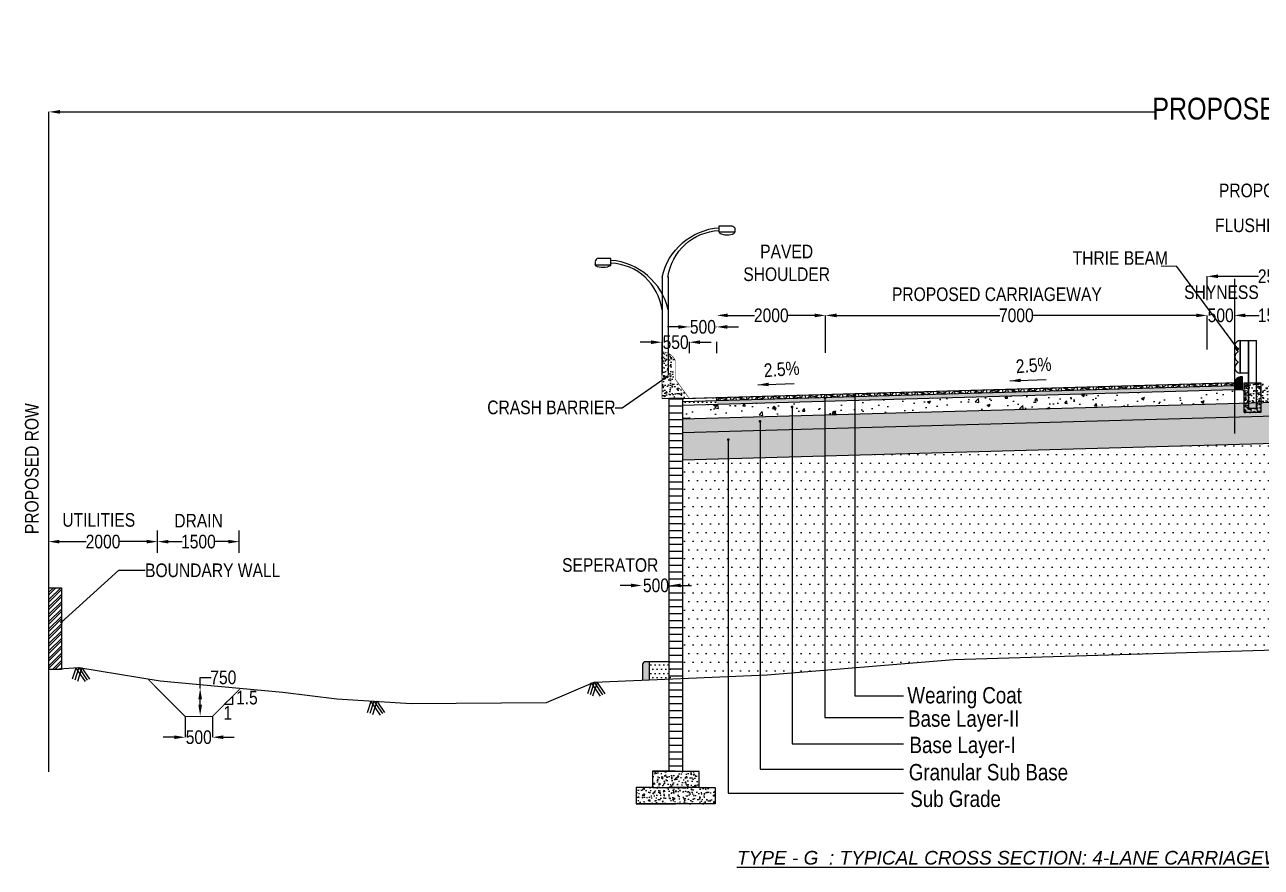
# Model space of a CAD drawing. Header units: millimetres. Extents: x 207528 to 778454, y -364692 to 101323.
# Drawn here: x 501755 to 524444, y -27543 to -12088 of the extents above; entities that cross this region are included whole.
import ezdxf

# ---------------------------------------------------------------- set-up
doc = ezdxf.new("R2010")
doc.units = ezdxf.units.MM
doc.linetypes.add('DASHED2', pattern=[0.375, 0.25, -0.125])
for name, color, linetype in [('Dim', 253, 'Continuous'), ('Dimension', 253, 'Continuous'), ('hatch', 253, 'Continuous'), ('NGL', 7, 'DASHED2'), ('Proposed ROW', 241, 'MNEW')]:
    doc.layers.add(name, color=color, linetype=linetype)
doc.styles.add('DIM', font='ARIALN.TTF', dxfattribs={"height": 250})
doc.styles.get("Standard").update_dxf_attribs({"font": 'arial.ttf'})
doc.styles.add('STRIP PLAN STYLE', font='ARIALN.TTF')
doc.linetypes.add('MNEW', pattern='A,26.152623,-1.048632,["PROW",Standard,S=1.75,R=0,X=0,Y=-0.975095],-7.693777,26.152623', length=61.047655)
doc.dimstyles.new('DIM', dxfattribs={"dimtxt": 250, "dimasz": 200, "dimexe": 0.18, "dimexo": 0.0625, "dimgap": 0.09, "dimtad": 0, "dimtih": 1, "dimtoh": 1, "dimdec": 0, "dimzin": 0, "dimdsep": 46, "dimtxsty": 'DIM', "dimcen": 0.09, "dimclrd": 256, "dimclrt": 7, "dimadec": 0, "dimazin": 0, "dimtfac": 1, "dimtdec": 0, "dimtofl": 0, "dimtmove": 0, "dimatfit": 3, "dimfxl": 1, "dimtolj": 1, "dimtzin": 0, "dimarcsym": 0})
doc.dimstyles.new('new', dxfattribs={"dimtxt": 150, "dimasz": 150, "dimexe": 100, "dimexo": 0.1, "dimgap": 0.09, "dimtad": 0, "dimtih": 1, "dimtoh": 1, "dimdec": 0, "dimzin": 0, "dimdsep": 46, "dimtxsty": 'DIM', "dimcen": 0.09, "dimclrd": 256, "dimclrt": 252, "dimadec": 0, "dimazin": 0, "dimtfac": 1, "dimtdec": 0, "dimtofl": 0, "dimtmove": 0, "dimatfit": 3, "dimfxl": 1, "dimtolj": 1, "dimtzin": 0, "dimlwd": -1, "dimarcsym": 0})

# ---------------------------------------------------------------- blocks, each defined once
blk = doc.blocks.new('*D450')
at = {"layer": 'Defpoints', "color": 0, "transparency": 16777216}
for p in [(516450, -17420), (516450, -18106), (523450, -18046)]:
    blk.add_point(p, dxfattribs=at)
at = {"layer": 'Dim', "color": 0, "lineweight": -2, "transparency": 16777216}
for p, q in [((516450, -18106), (516450, -17420)), ((523450, -18045), (523450, -17420))]:
    blk.add_line(p, q, dxfattribs=at)
at = {"layer": 'Dim', "lineweight": -2, "transparency": 16777216}
for p, q in [((516650, -17420), (519645, -17420)), ((523250, -17420), (520255, -17420))]:
    blk.add_line(p, q, dxfattribs=at)
at = {"layer": 'Dim', "transparency": 16777216}
for points in [[(516650, -17387), (516650, -17454), (516450, -17420)], [(523250, -17387), (523250, -17454), (523450, -17420)]]:
    blk.add_solid(points, dxfattribs=at)
at = {"layer": 'Dim', "color": 7, "transparency": 16777216, "insert": (519950, -17420), "char_height": 250, "attachment_point": 5, "style": 'DIM'}
blk.add_mtext('\\A1;7000', dxfattribs=at)
blk = doc.blocks.new('*D451')
at = {"layer": 'Defpoints', "color": 0, "transparency": 16777216}
for p in [(514455, -17419), (514455, -17419), (516450, -17420)]:
    blk.add_point(p, dxfattribs=at)
at = {"layer": 'Dim', "color": 0, "lineweight": -2, "transparency": 16777216}
for p, q in [((514455, -17419), (514455, -17420)), ((516450, -17420), (516450, -17421))]:
    blk.add_line(p, q, dxfattribs=at)
at = {"layer": 'Dim', "lineweight": -2, "transparency": 16777216}
for p, q in [((514655, -17419), (515145, -17420)), ((516250, -17420), (515760, -17420))]:
    blk.add_line(p, q, dxfattribs=at)
at = {"layer": 'Dim', "transparency": 16777216}
for points in [[(514655, -17386), (514655, -17453), (514455, -17419)], [(516250, -17387), (516250, -17454), (516450, -17420)]]:
    blk.add_solid(points, dxfattribs=at)
at = {"layer": 'Dim', "color": 7, "transparency": 16777216, "insert": (515453, -17420), "char_height": 250, "attachment_point": 5, "style": 'DIM'}
blk.add_mtext('\\A1;2000', dxfattribs=at)
blk = doc.blocks.new('*D452')
at = {"layer": 'Defpoints', "color": 0, "transparency": 16777216}
for p in [(513448, -17912), (513448, -18008), (513948, -18008)]:
    blk.add_point(p, dxfattribs=at)
at = {"layer": 'Dim', "lineweight": -2, "transparency": 16777216}
for p, q in [((513248, -17912), (513048, -17912)), ((514148, -17912), (514348, -17912))]:
    blk.add_line(p, q, dxfattribs=at)
at = {"layer": 'Dim', "color": 0, "lineweight": -2, "transparency": 16777216}
for p, q in [((513448, -17913), (513448, -17911)), ((513948, -17913), (513948, -17911))]:
    blk.add_line(p, q, dxfattribs=at)
at = {"layer": 'Dim', "transparency": 16777216}
for points in [[(513248, -17878), (513248, -17945), (513448, -17912)], [(514148, -17878), (514148, -17945), (513948, -17912)]]:
    blk.add_solid(points, dxfattribs=at)
at = {"layer": 'Dim', "color": 7, "transparency": 16777216, "insert": (513698, -17912), "char_height": 250, "attachment_point": 5, "style": 'DIM'}
blk.add_mtext('\\A1;550', dxfattribs=at)
blk = doc.blocks.new('*D493')
at = {"layer": 'Defpoints', "color": 0, "transparency": 16777216}
for p in [(513948, -17631), (513948, -17905), (514449, -17905)]:
    blk.add_point(p, dxfattribs=at)
at = {"layer": 'Dim', "lineweight": -2, "transparency": 16777216}
for p, q in [((513748, -17631), (513548, -17631)), ((514649, -17631), (514849, -17631))]:
    blk.add_line(p, q, dxfattribs=at)
at = {"layer": 'Dim', "color": 0, "lineweight": -2, "transparency": 16777216}
for p, q in [((513948, -17633), (513948, -17631)), ((514449, -17633), (514449, -17631))]:
    blk.add_line(p, q, dxfattribs=at)
at = {"layer": 'Dim', "transparency": 16777216}
for points in [[(513748, -17598), (513748, -17665), (513948, -17631)], [(514649, -17598), (514649, -17665), (514449, -17631)]]:
    blk.add_solid(points, dxfattribs=at)
at = {"layer": 'Dim', "color": 7, "transparency": 16777216, "insert": (514198, -17631), "char_height": 250, "attachment_point": 5, "style": 'DIM'}
blk.add_mtext('\\A1;500', dxfattribs=at)
blk = doc.blocks.new('*D453')
at = {"layer": 'Defpoints', "color": 0, "transparency": 16777216}
for p in [(525950, -16703), (523450, -17138), (525950, -17138)]:
    blk.add_point(p, dxfattribs=at)
at = {"layer": 'Dim', "color": 0, "lineweight": -2, "transparency": 16777216}
for p, q in [((523450, -17138), (523450, -16703)), ((525950, -17138), (525950, -16703))]:
    blk.add_line(p, q, dxfattribs=at)
at = {"layer": 'Dim', "lineweight": -2, "transparency": 16777216}
for p, q in [((523650, -16703), (524392, -16703)), ((525750, -16703), (525007, -16703))]:
    blk.add_line(p, q, dxfattribs=at)
at = {"layer": 'Dim', "transparency": 16777216}
for points in [[(523650, -16669), (523650, -16736), (523450, -16703)], [(525750, -16669), (525750, -16736), (525950, -16703)]]:
    blk.add_solid(points, dxfattribs=at)
at = {"layer": 'Dim', "color": 7, "transparency": 16777216, "insert": (524700, -16703), "char_height": 250, "attachment_point": 5, "style": 'DIM'}
blk.add_mtext('\\A1;2500', dxfattribs=at)
blk = doc.blocks.new('*D455')
at = {"layer": 'Defpoints', "color": 0, "transparency": 16777216}
for p in [(523450, -17420), (523450, -17607), (523950, -17607)]:
    blk.add_point(p, dxfattribs=at)
at = {"layer": 'Dim', "lineweight": -2, "transparency": 16777216}
for p, q in [((523250, -17420), (523050, -17420)), ((524150, -17420), (524350, -17420))]:
    blk.add_line(p, q, dxfattribs=at)
at = {"layer": 'Dim', "color": 0, "lineweight": -2, "transparency": 16777216}
for p, q in [((523450, -17421), (523450, -17420)), ((523950, -17421), (523950, -17420))]:
    blk.add_line(p, q, dxfattribs=at)
at = {"layer": 'Dim', "transparency": 16777216}
for points in [[(523250, -17387), (523250, -17453), (523450, -17420)], [(524150, -17387), (524150, -17453), (523950, -17420)]]:
    blk.add_solid(points, dxfattribs=at)
at = {"layer": 'Dim', "color": 7, "transparency": 16777216, "insert": (523700, -17420), "char_height": 250, "attachment_point": 5, "style": 'DIM'}
blk.add_mtext('\\A1;500', dxfattribs=at)
blk = doc.blocks.new('*D456')
at = {"layer": 'Defpoints', "color": 0, "transparency": 16777216}
for p in [(523950, -17419), (523950, -17606), (525450, -17607)]:
    blk.add_point(p, dxfattribs=at)
at = {"layer": 'Dim', "color": 0, "lineweight": -2, "transparency": 16777216}
for p, q in [((523950, -17420), (523950, -17419)), ((525450, -17421), (525450, -17420))]:
    blk.add_line(p, q, dxfattribs=at)
at = {"layer": 'Dim', "lineweight": -2, "transparency": 16777216}
for p, q in [((524150, -17419), (524404, -17419)), ((525250, -17420), (524996, -17420))]:
    blk.add_line(p, q, dxfattribs=at)
at = {"layer": 'Dim', "transparency": 16777216}
for points in [[(524150, -17386), (524150, -17453), (523950, -17419)], [(525250, -17386), (525250, -17453), (525450, -17420)]]:
    blk.add_solid(points, dxfattribs=at)
at = {"layer": 'Dim', "color": 7, "transparency": 16777216, "insert": (524700, -17419), "char_height": 250, "attachment_point": 5, "style": 'DIM'}
blk.add_mtext('\\A1;1500', dxfattribs=at)
blk = doc.blocks.new('*D460')
at = {"layer": 'Defpoints', "color": 0, "transparency": 16777216}
for p in [(513592, -22373), (513082, -22721), (513592, -22721)]:
    blk.add_point(p, dxfattribs=at)
at = {"layer": 'Dim', "lineweight": -2, "transparency": 16777216}
for p, q in [((512882, -22373), (512682, -22373)), ((513792, -22373), (513992, -22373))]:
    blk.add_line(p, q, dxfattribs=at)
at = {"layer": 'Dim', "color": 0, "lineweight": -2, "transparency": 16777216}
for p, q in [((513082, -22374), (513082, -22373)), ((513592, -22374), (513592, -22373))]:
    blk.add_line(p, q, dxfattribs=at)
at = {"layer": 'Dim', "transparency": 16777216}
for points in [[(512882, -22340), (512882, -22407), (513082, -22373)], [(513792, -22340), (513792, -22407), (513592, -22373)]]:
    blk.add_solid(points, dxfattribs=at)
at = {"layer": 'Dim', "color": 7, "transparency": 16777216, "insert": (513337, -22373), "char_height": 250, "attachment_point": 5, "style": 'DIM'}
blk.add_mtext('\\A1;500', dxfattribs=at)
blk = doc.blocks.new('*D462')
at = {"layer": 'Defpoints', "color": 0, "transparency": 16777216}
for p in [(547199, -13687), (502199, -13954), (547199, -13951)]:
    blk.add_point(p, dxfattribs=at)
at = {"layer": 'Dim', "color": 0, "lineweight": -2, "transparency": 16777216}
for p, q in [((502199, -13954), (502199, -13686)), ((547199, -13951), (547199, -13686))]:
    blk.add_line(p, q, dxfattribs=at)
at = {"layer": 'Dim', "lineweight": -2, "transparency": 16777216}
for p, q in [((502399, -13687), (522477, -13687)), ((546999, -13687), (529823, -13687))]:
    blk.add_line(p, q, dxfattribs=at)
at = {"layer": 'Dim', "transparency": 16777216}
for points in [[(502399, -13653), (502399, -13720), (502199, -13687)], [(546999, -13653), (546999, -13720), (547199, -13687)]]:
    blk.add_solid(points, dxfattribs=at)
at = {"layer": 'Dim', "color": 7, "transparency": 16777216, "insert": (526150, -13687), "char_height": 400, "attachment_point": 5, "style": 'STRIP PLAN STYLE'}
blk.add_mtext('\\A1;PROPOSED RIGHT OF WAY (45m)', dxfattribs=at)
blk = doc.blocks.new('*D495')
at = {"layer": 'Defpoints', "color": 0, "transparency": 16777216}
for p in [(504698, -24776), (505198, -24776), (505198, -25158)]:
    blk.add_point(p, dxfattribs=at)
at = {"layer": 'Dim', "color": 0, "lineweight": -2, "transparency": 16777216}
for p, q in [((504698, -24776), (504698, -25158)), ((505198, -24776), (505198, -25158))]:
    blk.add_line(p, q, dxfattribs=at)
at = {"layer": 'Dim', "lineweight": -2, "transparency": 16777216}
for p, q in [((504498, -25158), (504298, -25158)), ((505398, -25158), (505598, -25158))]:
    blk.add_line(p, q, dxfattribs=at)
at = {"layer": 'Dim', "transparency": 16777216}
for points in [[(504498, -25124), (504498, -25191), (504698, -25158)], [(505398, -25124), (505398, -25191), (505198, -25158)]]:
    blk.add_solid(points, dxfattribs=at)
at = {"layer": 'Dim', "color": 7, "transparency": 16777216, "insert": (504948, -25158), "char_height": 250, "attachment_point": 5, "style": 'DIM'}
blk.add_mtext('\\A1;500', dxfattribs=at)
blk = doc.blocks.new('*D463')
at = {"layer": 'Defpoints', "color": 0, "transparency": 16777216}
for p in [(502192, -21512), (504192, -21513), (502192, -21570)]:
    blk.add_point(p, dxfattribs=at)
at = {"layer": 'Dimension', "color": 0, "lineweight": -2, "transparency": 16777216}
for p, q in [((502192, -21568), (502192, -21570)), ((504192, -21568), (504192, -21570))]:
    blk.add_line(p, q, dxfattribs=at)
at = {"layer": 'Dimension', "lineweight": -2, "transparency": 16777216}
for p, q in [((502392, -21570), (502884, -21570)), ((503992, -21570), (503500, -21570))]:
    blk.add_line(p, q, dxfattribs=at)
at = {"layer": 'Dimension', "transparency": 16777216}
for points in [[(502392, -21536), (502392, -21603), (502192, -21570)], [(503992, -21536), (503992, -21603), (504192, -21570)]]:
    blk.add_solid(points, dxfattribs=at)
at = {"layer": 'Dimension', "color": 7, "transparency": 16777216, "insert": (503192, -21570), "char_height": 250, "attachment_point": 5, "style": 'DIM'}
blk.add_mtext('\\A1;2000', dxfattribs=at)
blk = doc.blocks.new('thrie pole')
at = {"true_color": 0x939598}
h = blk.add_hatch(dxfattribs=at)
h.set_pattern_fill('AR-CONC', color=252, scale=0.7)
h.paths.add_polyline_path([(1314319, 54509), (1314169, 54509), (1314169, 54977), (1314089, 54977), (1314089, 54429), (1314399, 54429), (1314399, 54977), (1314319, 54977)])
for points in [[(1314019, 55151), (1314019, 55751)], [(1314019, 55351), (1314019, 55751)], [(1314019, 55751), (1314319, 55751)], [(1314024, 55151), (1314024, 55751)], [(1314024, 55351), (1314024, 55751)], [(1314169, 54509), (1314169, 55751)], [(1314174, 54509), (1314174, 55751)], [(1314314, 54509), (1314314, 55751)], [(1314319, 54509), (1314319, 55751)], [(1314169, 55151), (1314019, 55151)], [(1314174, 54509), (1314169, 54509)], [(1314169, 54509), (1314319, 54509)]]:
    blk.add_lwpolyline(points)
blk.add_lwpolyline([(1314399, 54429), (1314089, 54429), (1314089, 54977), (1314399, 54977)], close=True)
for centre, radius, start, end in [((1314019, 55651), 100, 90, 245.38), ((1314019, 55451), 100, 114.62, 245.38), ((1313973, 55551), 10, 294.62, 65.38), ((1314019, 55251), 100, 114.62, 270), ((1313973, 55351), 10, 294.62, 65.38)]:
    blk.add_arc(centre, radius, start, end)
blk = doc.blocks.new('DDD')
for p, q in [((1867070, -106568), (1867071, -106627)), ((1867071, -106627), (1867359, -106625)), ((1867358, -106507), (1867129, -106509)), ((1867359, -106625), (1867358, -106507)), ((1868297, -107444), (1868295, -109214)), ((1868407, -107450), (1868407, -109214))]:
    blk.add_line(p, q)
for centre, major_axis, start_param, end_param in [((1867129, -106568), (41.7, 41.7), 0.793568, 2.364365), ((1867273, -107703), (-822, 822), 4.14637, 5.423964), ((1867323, -107580), (-343, 922), 4.488864, 5.890241)]:
    blk.add_ellipse(centre, major_axis=major_axis, ratio=1, start_param=start_param, end_param=end_param)
at = {"extrusion": (0, 0, -1)}
blk.add_ellipse((1867215, -106626), major_axis=(144, 1), ratio=0.331897, start_param=0, end_param=3.141593, dxfattribs=at)
blk = doc.blocks.new('DUAL LIGHT')
for p, q in [((1621822, -144545), (1621823, -144427)), ((1621823, -144427), (1622052, -144429)), ((1622110, -144488), (1622110, -144547)), ((1622110, -144547), (1621822, -144545)), ((1620774, -145370), (1620774, -146570)), ((1620884, -145364), (1620885, -146570))]:
    blk.add_line(p, q)
at = {"extrusion": (0, 0, -1)}
for centre, major_axis, start_param, end_param in [((1621908, -145623), (822, 822), 4.14637, 5.423964), ((1621858, -145500), (343, 922), 4.488864, 5.890241), ((1622052, -144487), (-41.7, 41.7), 0.793568, 2.364365)]:
    blk.add_ellipse(centre, major_axis=major_axis, ratio=1, start_param=start_param, end_param=end_param, dxfattribs=at)
blk.add_ellipse((1621966, -144546), major_axis=(-144, 1), ratio=0.331897, start_param=0, end_param=3.141593)
blk.add_blockref('DDD', (-247523, -37321))
blk = doc.blocks.new('*D472')
at = {"layer": 'Defpoints', "color": 0, "transparency": 16777216}
for p in [(504192, -21570), (504192, -21570), (505692, -21570)]:
    blk.add_point(p, dxfattribs=at)
at = {"layer": 'Dim', "color": 0, "lineweight": -2, "transparency": 16777216}
for p, q in [((504192, -21570), (504192, -21570)), ((505692, -21570), (505692, -21570))]:
    blk.add_line(p, q, dxfattribs=at)
at = {"layer": 'Dim', "lineweight": -2, "transparency": 16777216}
for p, q in [((504392, -21570), (504646, -21570)), ((505492, -21570), (505238, -21570))]:
    blk.add_line(p, q, dxfattribs=at)
at = {"layer": 'Dim', "transparency": 16777216}
for points in [[(504392, -21537), (504392, -21603), (504192, -21570)], [(505492, -21537), (505492, -21603), (505692, -21570)]]:
    blk.add_solid(points, dxfattribs=at)
at = {"layer": 'Dim', "color": 7, "transparency": 16777216, "insert": (504942, -21570), "char_height": 250, "attachment_point": 5, "style": 'DIM'}
blk.add_mtext('\\A1;1500', dxfattribs=at)
blk = doc.blocks.new('*D473')
at = {"lineweight": -2, "transparency": 16777216}
for p, q in [((504974, -24261), (504974, -24061)), ((504974, -24061), (505174, -24061)), ((504974, -24561), (504974, -24461))]:
    blk.add_line(p, q, dxfattribs=at)
at = {"color": 0, "lineweight": -2, "transparency": 16777216}
for p, q in [((504974, -24261), (504974, -24261)), ((504974, -24761), (504974, -24761))]:
    blk.add_line(p, q, dxfattribs=at)
at = {"transparency": 16777216}
for points in [[(504941, -24461), (505007, -24461), (504974, -24261)], [(504941, -24561), (505007, -24561), (504974, -24761)]]:
    blk.add_solid(points, dxfattribs=at)
at = {"layer": 'Defpoints', "color": 0, "transparency": 16777216}
for p in [(504974, -24261), (504974, -24261), (504974, -24761)]:
    blk.add_point(p, dxfattribs=at)
at = {"color": 7, "transparency": 16777216, "insert": (505399, -24061), "char_height": 250, "attachment_point": 5, "style": 'DIM'}
blk.add_mtext('\\A1;750', dxfattribs=at)

msp = doc.modelspace()

# ---------------------------------------------------------------- hatches: boundary and pattern name
at = {"true_color": 0x636466}
h = msp.add_hatch(color=251, dxfattribs=at)
h.dxf.hatch_style = 1
h.paths.add_polyline_path([(524097.1, -18546.3), (524058.9, -18546.3, 0.2904632), (523959.1, -18634.8), (523950.1, -18698.2), (523950.6, -18698.2), (523950.6, -18778.2), (524097, -18777.1)])
h = msp.add_hatch()
h.set_pattern_fill('GOST_GLASS', color=41, scale=5)
h.set_pattern_definition([(45, (448850.632, -86341.392), (42.426407, -4e-15), [25, -35]), (45, (448861.24, -86341.392), (42.426407, -4e-15), [10, -50]), (45, (448850.632, -86330.785), (42.426407, -4e-15), [10, -50])])
h.paths.add_polyline_path([(523951.8, -18776.1), (523951.8, -18706), (514449, -18979.5), (514449, -19048.9)])
h = msp.add_hatch()
h.set_pattern_fill('AR-SAND', color=45, scale=2.5)
h.set_pattern_definition([(37.5, (90598.7, -86963.99), (-4.000078, 122.35331), [0, -96.52, 0, -107.95, 0, -103.1875]), (7.5, (90598.7, -86963.99), (112.38082, 179.206275), [0, -52.07, 0, -86.995, 0, -33.3375]), (327.5, (90520.59, -86963.99), (197.748093, 0.359296), [0, -31.75, 0, -114.3, 0, -149.225]), (317.5, (90520.6, -86963.99), (190.88911, 55.73233), [0, -15.875, 0, -74.93, 0, -85.725])])
h.paths.add_polyline_path([(524097, -18661.7), (525301.9, -18661.7), (525296.3, -19026), (524698.4, -19012.1), (524102.7, -19025.9)])
at = {"ltscale": 0.1}
h = msp.add_hatch(dxfattribs=at)
h.set_pattern_fill('LINE', color=256, scale=40, style=0)
h.set_pattern_definition([(0, (451595.53, 59280.69), (0, 127), [])])
h.paths.add_polyline_path([(513822.5, -18943.6), (513572.5, -18943.6), (513572.5, -24327.4), (513822.5, -24288.5)])
h.paths.add_polyline_path([(513822.5, -24288.5), (513572.5, -24327.4), (513572.5, -25778), (513822.5, -25778)])
h = msp.add_hatch(color=256)
h.dxf.hatch_style = 1
h.paths.add_polyline_path([(513091.1, -23822.2, -0.4142136), (513141.1, -23772.2), (513214.4, -23772.2), (513214.4, -24108), (513091.1, -24111.1)])
at = {"layer": 'Dim'}
h = msp.add_hatch(dxfattribs=at)
h.set_pattern_fill('AR-CONC', color=256)
h.set_pattern_definition([(50, (449595.4, 59243.19), (182.18467, -15.93909), [19.05, -209.55]), (355, (449595.4, 59243.19), (-35.24342, 191.05685), [15.24, -167.6406]), (100.45144, (449610.59, 59241.86), (146.94125, 175.11775), [16.19, -178.09024]), (46.1842, (449595.4, 59293.99), (271.07904, -42.04233), [28.575, -314.325]), (96.63556, (449618, 59290.48), (237.4041, 247.4261), [24.285, -267.1356]), (351.18415, (449595.4, 59294), (237.4041, 247.4261), [22.86, -251.4597]), (21, (449620.8, 59281.29), (151.6144, -102.2652), [19.05, -209.55]), (326, (449620.8, 59281.29), (61.80203, 184.18797), [15.24, -167.64]), (71.45144, (449633.44, 59272.76), (213.41642, 81.92277), [16.19, -178.08994]), (37.5, (449595.404, 59243.186), (3.088603, 84.55504), [0, -165.608, 0, -170.18, 0, -168.275]), (7.5, (449595.4, 59243.19), (66.81966, 100.180575), [0, -97.028, 0, -161.798, 0, -64.135]), (327.5, (449538.76, 59243.186), (135.590595, -5.728744), [0, -63.5, 0, -198.12, 0, -262.89]), (317.5, (449513.36, 59243.19), (148.12918, 25.42649), [0, -82.55, 0, -131.572, 0, -186.69])])
h.paths.add_polyline_path([(513690.4, -18245.2), (513683.9, -18231.5), (513664.3, -18199.4), (513647.2, -18178), (513622.8, -18153.7), (513583, -18125.2), (513550, -18109), (513517.3, -18098), (513479, -18090.9), (513447.5, -18089.4), (513447.5, -18147.5), (513447.5, -18943.6), (513948.9, -18931), (513690.1, -18587.1)])
h = msp.add_hatch(dxfattribs=at)
h.set_pattern_fill('AR-CONC', color=256, scale=3)
h.set_pattern_definition([(50, (448850.63, -4838.53), (546.554, -47.8173), [57.15, -628.65]), (355, (448850.63, -4838.53), (-105.7303, 573.1705), [45.72, -502.9218]), (100.45144, (448896.2, -4842.5), (440.8237, 525.3533), [48.57, -534.2707]), (46.1842, (448850.6, -4686.1), (813.237, -126.127), [85.725, -942.975]), (96.6356, (448918.4, -4696.64), (712.212, 742.278), [72.855, -801.407]), (351.1842, (448850.6, -4686.1), (712.212, 742.278), [68.58, -754.379]), (21, (448926.83, -4724.23), (454.8432, -306.7956), [57.15, -628.65]), (326, (448926.83, -4724.23), (185.406, 552.564), [45.72, -502.92]), (71.45144, (448964.74, -4749.8), (640.2493, 245.7683), [48.57, -534.27]), (37.5, (448850.63, -4838.53), (9.2658, 253.6651), [0, -496.824, 0, -510.54, 0, -504.825]), (7.5, (448850.63, -4838.53), (200.459, 300.5417), [0, -291.084, 0, -485.394, 0, -192.405]), (327.5, (448680.7, -4838.53), (406.7718, -17.18623), [0, -190.5, 0, -594.36, 0, -788.67]), (317.5, (448604.5, -4838.53), (444.3875, 76.2795), [0, -247.65, 0, -394.716, 0, -560.07])])
h.paths.add_polyline_path([(523951.8, -19032.8), (523951.8, -18776.1), (513822.5, -19066.8), (513822.5, -19238.5), (513822.5, -19313.7)])
h = msp.add_hatch(dxfattribs=at)
h.set_pattern_fill('ANSI32', scale=10)
h.set_pattern_definition([(45, (186399.38, -79262.27), (-67.35192, 67.35192), []), (45, (186444.28, -79262.27), (-67.35192, 67.35192), [])])
h.paths.add_polyline_path([(502199, -23916.8), (502199, -22416.8), (502429, -22416.8), (502429, -23916.8)])
at = {"layer": 'hatch'}
h = msp.add_hatch(dxfattribs=at)
h.set_pattern_fill('NET3', color=256, scale=30, angle=45)
h.set_pattern_definition([(45, (448850.63, -86341.39), (-67.35192, 67.35192), []), (105, (448850.63, -86341.39), (-92.004435, -24.65251), []), (165, (448850.63, -86341.39), (-24.65251, -92.004435), [])])
h.paths.add_polyline_path([(523951.8, -18705.8), (523951.8, -18656), (514449, -18929.2), (514449, -18979.5)])
h = msp.add_hatch(dxfattribs=at)
h.set_pattern_fill('DOTS', scale=50)
h.set_pattern_definition([(0, (450095.53, -4802.69), (39.6875, 79.375), [0, -79.375])])
h.paths.add_polyline_path([(514449, -18929.5), (513572.8, -18943.6), (513822.5, -18949.6), (513822.5, -19078.4), (514449.6, -19048.7)])
h = msp.add_hatch(dxfattribs=at)
h.set_pattern_fill('GRAVEL', color=11, scale=25)
h.set_pattern_definition([(228.01279, (449307.83, -4203.53), (-5080, -5715), [85.4304, -8457.621]), (184.96974, (449250.682, -4267.03), (7619.999997, 635.000036), [146.601, -14513.5122]), (132.510447, (449104.632, -4279.73), (6350.000003, -6984.999998), [103.3704, -10233.6807]), (267.27369, (448856.982, -4438.48), (635.000001, 12700), [133.501, -13216.6094]), (292.833654, (448850.632, -4571.83), (-3175, 7620), [130.9084, -12959.952]), (357.27369, (448901.432, -4692.48), (-12700, 635.000001), [133.501, -13216.6094]), (37.69424, (449034.782, -4698.83), (-8254.9999996, -6350.0000005), [176.5484, -17478.279]), (72.25533, (449174.482, -4590.88), (4445.000001, 13969.9999996), [166.68, -16501.314]), (121.429566, (449225.282, -4432.13), (-5080.000001, 8255), [133.9532, -13261.3864]), (175.23636, (449155.43, -4317.83), (6985, -635), [152.9283, -7493.484]), (222.397438, (449003.032, -4305.13), (-7620, -6985), [197.7695, -19579.193]), (138.814075, (449485.63, -4444.83), (-4445, 3810), [67.501, -6682.6415]), (171.469234, (449434.832, -4400.38), (8255, -1269.999999), [128.4205, -12713.6597]), (225, (449307.83, -4381.33), (-9e-14, -635), [89.8023, -808.2233]), (203.19859, (449263.38, -4305.13), (3175, 1270), [48.3603, -4787.6556]), (291.80141, (449218.93, -4324.18), (-635, 1905), [68.3914, -3351.188]), (30.96376, (449244.33, -4387.68), (1905, 1270), [111.08, -3591.5745]), (161.56505, (449339.58, -4330.53), (1270, -635), [80.322, -1927.7245]), (16.38954, (448850.632, -4324.18), (6350, 1905), [112.522, -11139.7067]), (70.346176, (448958.58, -4292.43), (-2540, -6985), [94.3997, -9345.554]), (293.19859, (449339.58, -4203.53), (-1270, 3175), [96.72, -4739.296]), (343.61046, (449377.682, -4292.43), (-6350, 1905), [112.522, -11139.7067]), (339.44395, (448850.63, -4717.88), (-3175, 1270), [108.509, -5316.9336]), (294.77514, (448952.23, -4755.98), (-3175.000004, 6984.999998), [90.918, -9000.8983]), (66.80141, (449345.93, -4838.53), (1270, 3175), [96.72, -4739.296]), (17.354025, (449384.032, -4749.63), (-8255, -2540), [106.4457, -10538.094]), (69.44395, (449034.78, -4838.53), (-1270, -3175), [54.2544, -5371.188]), (101.30993, (449307.83, -4838.53), (-635, 2540), [32.3787, -3205.4987]), (165.96376, (449301.48, -4806.78), (1905, -635), [130.9084, -2487.2636]), (186.009006, (449174.482, -4775.03), (6350, 635), [121.3167, -12010.341]), (303.69007, (449244.33, -4444.83), (-635, 1270), [91.581, -2197.944]), (353.157227, (449295.132, -4521.03), (10795, -1269.9999994), [159.889, -15829.0023]), (60.9454, (449453.88, -4540.08), (-2540, -4445), [65.377, -6472.348]), (90, (449485.63, -4482.9), (-635, 635), [38.1, -596.9]), (120.25644, (449161.78, -4755.98), (2540, -4445), [88.2167, -8733.485]), (48.01279, (449117.33, -4679.78), (5080, 5715), [170.8607, -8372.1905]), (0, (449231.63, -4552.8), (635, 635), [165.1, -469.9]), (325.304846, (449396.732, -4552.78), (6350.000002, -4444.999997), [100.4024, -9939.829]), (254.0546, (449479.28, -4609.93), (-635, -2540), [92.4573, -4530.4125]), (207.645975, (449453.882, -4698.83), (-12065, -6349.999999), [150.5363, -14903.116]), (175.42608, (449320.532, -4768.68), (-8255, 635), [159.2574, -15766.4616])])
h.paths.add_polyline_path([(524698.4, -19262.2), (524698.4, -19012.1), (513822.5, -19313.7), (513822.5, -19433.6), (513822.5, -19567.8)])
h = msp.add_hatch(dxfattribs=at)
h.set_pattern_fill('DOTS', color=25, scale=50)
h.set_pattern_definition([(0, (448850.63, -4838.53), (39.6875, 79.375), [0, -79.375])])
h.paths.add_polyline_path([(524698.4, -19262.2), (513822.5, -19567.8), (513822.5, -20067.9), (524698.4, -19762.4)])
h = msp.add_hatch(dxfattribs=at)
h.set_pattern_fill('DOTS', scale=100)
h.set_pattern_definition([(0, (448850.63, 59244.85), (79.375, 158.75), [0, -158.75])])
h.paths.add_polyline_path([(524698.4, -19762.4), (513822.5, -20067.9), (513822.5, -24080.6), (513310.9, -24102.2), (515380, -24014.6), (518797.1, -23731.6), (524698.4, -23557.2)])
h = msp.add_hatch(dxfattribs=at)
h.set_pattern_fill('DOTS', color=25, scale=50)
h.set_pattern_definition([(0, (-804344.14, 70549.97), (39.6875, 79.375), [0, -79.375])])
h.paths.add_polyline_path([(513214.4, -24108), (513599.7, -24098.3), (513599.7, -23772.2), (513214.4, -23772.2)])
h = msp.add_hatch(dxfattribs=at)
h.set_pattern_fill('AR-CONC', color=256, angle=90)
h.set_pattern_definition([(140, (451970.53, 59280.69), (15.93909, 182.18467), [19.05, -209.55]), (85, (451970.53, 59280.69), (-191.05685, -35.24342), [15.24, -167.6406]), (190.45144, (451971.86, 59295.87), (-175.11775, 146.94125), [16.19, -178.09024]), (136.1842, (451919.73, 59280.7), (42.04233, 271.07904), [28.575, -314.325]), (186.63556, (451923.23, 59303.28), (-247.4261, 237.40413), [24.285, -267.1356]), (81.18415, (451919.73, 59280.7), (-247.4261, 237.4041), [22.86, -251.4597]), (111, (451932.43, 59306.09), (102.2652, 151.6144), [19.05, -209.55]), (56, (451932.43, 59306.09), (-184.18797, 61.80203), [15.24, -167.64]), (161.45145, (451940.95, 59318.72), (-81.92277, 213.41642), [16.19, -178.08994]), (127.5, (451970.53, 59280.69), (-84.55504, 3.088603), [0, -165.608, 0, -170.18, 0, -168.275]), (97.5, (451970.53, 59280.69), (-100.180575, 66.81966), [0, -97.028, 0, -161.798, 0, -64.135]), (57.5, (451970.53, 59224.05), (5.728744, 135.590595), [0, -63.5, 0, -198.12, 0, -262.89]), (47.5, (451970.53, 59198.65), (-25.42649, 148.12918), [0, -82.55, 0, -131.572, 0, -186.69])])
h.paths.add_polyline_path([(514122.5, -25778), (513272.5, -25778), (513272.5, -26078), (513697.5, -26078), (513822.5, -26078), (514122.5, -26078)])
h.paths.add_polyline_path([(514422.5, -26078), (514122.5, -26078), (513822.5, -26078), (513697.5, -26078), (513272.5, -26078), (512972.5, -26078), (512972.5, -26378), (514422.5, -26378)])

# ---------------------------------------------------------------- linework, layer by layer
for p, q in [((513572.5, -18943.6), (513572.5, -25778)), ((513822.5, -18943.6), (513822.5, -25778)), ((513822.5, -20067.9), (524698.4, -19762.4)), ((513091.1, -23822.2), (513091.1, -24111.1)), ((513599.7, -23772.2), (513141.1, -23772.2))]:
    msp.add_line(p, q)
at = {"const_width": 10}
msp.add_lwpolyline([(513690.4, -18245.2, 0.2994805), (513447.5, -18089.4), (513447.5, -18943.6), (513949.2, -18943.5), (513690.1, -18587.1), (513690.4, -18245.2), (513683.9, -18231.5), (513664.3, -18199.4), (513647.2, -18178), (513622.8, -18153.7), (513583, -18125.2), (513550, -18109), (513517.3, -18098), (513479, -18090.9), (513447.5, -18089.4)], format="xyb", dxfattribs=at)
msp.add_lwpolyline([(524097.1, -18546.3), (524058.9, -18546.3, 0.2904632), (523959.1, -18634.8), (523949.9, -18699.1), (523950.6, -18778.2), (524097, -18777.1)], format="xyb", close=True)
at = {"const_width": 20}
for points in [[(523951.8, -18656), (513822.5, -18947.2)], [(513947.5, -18943.6), (513447.5, -18943.6)], [(504008.1, -24084.7), (504698, -24776)], [(505698, -24276), (505198, -24776)], [(505198, -24776), (504698, -24776)]]:
    msp.add_lwpolyline(points, dxfattribs=at)
for points in [[(513822.5, -18997.6), (523951.8, -18706)], [(513822.5, -19066.8), (523951.8, -18776.1)], [(513822.5, -19318), (524698.4, -19012.1)], [(513822.5, -19567.8), (524698.4, -19262.2)], [(513947.5, -19313.7), (513822.5, -19313.7)], [(513214.4, -23772.2), (513214.4, -24106.3)], [(513572.5, -25778), (513272.5, -25778), (513272.5, -26078)], [(513272.5, -25778), (514122.5, -25778), (514122.5, -26078)], [(513272.5, -26078), (512972.5, -26078), (512972.5, -26378)], [(513272.5, -26078), (513697.5, -26078)], [(514122.5, -26078), (513697.5, -26078)], [(513697.5, -26078), (513822.5, -26078)], [(514122.5, -26078), (514422.5, -26078), (514422.5, -26378)], [(514422.5, -26378), (512972.5, -26378)]]:
    msp.add_lwpolyline(points)
msp.add_arc((513141.1, -23822.2), 50, 90, 180)
at = {"layer": 'Dim'}
for points in [[(523951.8, -16751.5), (523951.8, -19586)], [(513447.5, -17905.8), (513447.5, -18110.3)], [(513947.5, -17905.6), (513947.5, -18110.2)], [(513947.6, -17905.4), (513947.6, -18110)], [(514449, -17905.3), (514449, -18109.8)], [(514449, -17905.6), (514449, -18110.2)], [(513822.5, -18943.6), (513572.5, -18943.6)], [(514449, -18929.5), (514449, -18979.5)], [(504192.6, -21772.2), (504192.6, -21366.9)], [(505692, -21772.6), (505692, -21367.3)], [(502694.2, -23888.3), (502626.3, -24092.9)], [(502749.4, -23880.7), (502673.7, -24108.6)], [(502694.2, -23888.3), (502861.4, -24136.6)], [(502804.3, -23882.5), (502720.9, -24133.7)], [(502749.4, -23880.7), (502902.9, -24108.7)], [(502804.3, -23882.5), (502944, -24090.1)], [(512148.3, -24156.7), (512080.3, -24361.3)], [(512203.5, -24149.1), (512127.8, -24377)], [(512148.3, -24156.7), (512315.4, -24405)], [(512258.4, -24150.9), (512174.9, -24402.1)], [(512203.5, -24149.1), (512356.9, -24377.1)], [(512258.4, -24150.9), (512398.1, -24358.5)], [(508107.9, -24503.4), (508040, -24708.1)], [(508163.1, -24495.9), (508087.4, -24723.8)], [(508107.9, -24503.4), (508275.1, -24751.8)], [(508218, -24497.7), (508134.6, -24748.9)], [(508163.1, -24495.9), (508316.6, -24723.9)], [(508218, -24497.7), (508357.7, -24705.3)], [(513697.5, -25778), (513572.5, -25778)], [(513697.5, -25778), (513822.5, -25778)], [(513697.5, -26078), (513572.5, -26078)], [(512972.5, -26378), (513697.5, -26378)]]:
    msp.add_lwpolyline(points, dxfattribs=at)
at = {"layer": 'Dim', "color": 7}
msp.add_lwpolyline([(502199, -23916.8), (502199, -22416.8), (502429, -22416.8), (502429, -23916.8)], close=True, dxfattribs=at)
at = {"layer": 'Dim'}
msp.add_lwpolyline([(505564.4, -24409.6), (505564.4, -24559.6), (505414.4, -24559.6)], close=True, dxfattribs=at)
at = {"layer": 'Dimension', "linetype": 'Continuous', "ltscale": 10, "flags": 128}
msp.add_lwpolyline([(502199, -23914), (502749.4, -23880.7), (504238.1, -24122), (506488, -24332), (507480.1, -24452.5), (508846.1, -24539.3), (511328.5, -24518.8), (512203.5, -24149.1), (515380, -24014.6), (518797.1, -23731.6), (524698.4, -23557.2)], dxfattribs=at)
at = {"layer": 'Proposed ROW', "lineweight": -3, "ltscale": 3, "flags": 128}
msp.add_lwpolyline([(502199, -25794.2), (502199, -13951.4)], dxfattribs=at)

# ---------------------------------------------------------------- block references
at = {"xscale": -1}
msp.add_blockref('DUAL LIGHT', (2134332.8, 128053.7), dxfattribs=at)
msp.add_blockref('thrie pole', (-789960.3, -73630.9))

# ---------------------------------------------------------------- texts
at = {"layer": 'Dim', "char_height": 250, "attachment_point": 5, "style": 'DIM'}
for s, insert in [('PROPOSED C', (524622.1, -15129.1)), ('FLUSHED MEDIAN', (524860, -15769.6)), ('PAVED \\PSHOULDER', (515735.4, -16457.5)), ('PROPOSED CARRIAGEWAY', (519592.9, -17033)), ('SHYNESS', (523713.2, -16995.4)), ('UTILITIES', (503113.5, -21172.3)), ('DRAIN', (504944.8, -21184.8)), ('SEPERATOR', (512498, -22000.1)), ('1.5', (505830.7, -24432.5)), ('1', (505480.3, -24710.2))]:
    msp.add_mtext_dynamic_manual_height_columns(s, width=5325.312, gutter_width=1250, heights=[0], dxfattribs=dict(at, insert=insert))
at = {"layer": 'Dim', "insert": (521858.3, -16367), "char_height": 250, "width": 5325.312, "attachment_point": 5, "style": 'DIM'}
msp.add_mtext('THRIE BEAM', dxfattribs=at)
at = {"layer": 'Dim', "color": 7, "char_height": 250, "attachment_point": 5, "style": 'DIM'}
for s, insert, rotation in [('2.5%', (515642.9, -18407.5), 4.21364), ('2.5%', (520266.7, -18334.6), 4.21364), ('PROPOSED ROW', (501885.4, -20231.4), 90)]:
    msp.add_mtext_dynamic_manual_height_columns(s, width=5325.312, gutter_width=1250, heights=[0], dxfattribs=dict(at, insert=insert, rotation=rotation))
for s, insert in [('CRASH BARRIER', (511418.8, -19108.9)), ('BOUNDARY WALL', (505203.9, -22097.3))]:
    msp.add_mtext_dynamic_manual_height_columns(s, width=5325.312, gutter_width=1250, heights=[0], dxfattribs=dict(at, insert=insert))
at = {"layer": 'Dimension', "color": 7, "char_height": 300, "attachment_point": 4, "style": 'DIM'}
for s, insert in [('\\A1;Wearing Coat  ', (517950.4, -24432.5)), ('\\A1;Base Layer-II', (517963.3, -24861.2)), ('\\A1;Base Layer-I', (517990, -25344.1)), ('\\A1;Granular Sub Base ', (517976.6, -25800.9)), ('\\A1;Sub Grade', (518003.9, -26288.8))]:
    msp.add_mtext(s, dxfattribs=dict(at, insert=insert))
at = {"layer": 'NGL', "color": 7, "insert": (524574, -27369.6), "char_height": 250, "width": 47718.433, "attachment_point": 5}
msp.add_mtext('{\\fArial|b0|i1|c0|p34;\\LTYPE - G  : TYPICAL CROSS SECTION: 4-LANE CARRIAGEWAY - VEHICULAR UNDERPASS WITHOUT SERVICE ROAD}', dxfattribs=at)

# ---------------------------------------------------------------- dimensions: what is measured, and where the dimension line sits
dim = msp.add_aligned_dim(p1=(504973.9, -24760.7), p2=(504973.9, -24260.7), distance=0, text='750', dimstyle='DIM', override={"dimfxl": 1.25, "dimfxlon": 1})
dim.commit()
dim.dimension.update_dxf_attribs({"geometry": '*D473', "text_midpoint": (505399.3, -24060.7)})
at = {"layer": 'Dim'}
dim = msp.add_linear_dim(base=(547199, -13686.6), p1=(502199, -13953.6), p2=(547199, -13951.4), text='PROPOSED RIGHT OF WAY (45m)', dimstyle='DIM', override={"dimtxt": 400, "dimtxsty": 'STRIP PLAN STYLE'}, dxfattribs=at)
dim.commit()
dim.dimension.update_dxf_attribs({"geometry": '*D462', "text_midpoint": (526150.2, -13686.6), "dimtype": 160})
dim = msp.add_linear_dim(base=(525949.7, -16702.8), p1=(523449.7, -17138.1), p2=(525949.7, -17138.1), angle=0, dimstyle='DIM', dxfattribs=at)
dim.commit()
dim.dimension.update_dxf_attribs({"geometry": '*D453', "text_midpoint": (524699.7, -16702.8), "dimtype": 161})
dim = msp.add_aligned_dim(p1=(514449, -17905.3), p2=(513947.6, -17905.3), distance=-273.9, text='500', dimstyle='DIM', override={"dimfxl": 1.25, "dimfxlon": 1}, dxfattribs=at)
dim.commit()
dim.dimension.update_dxf_attribs({"geometry": '*D493', "text_midpoint": (514198.3, -17631.3)})
dim = msp.add_aligned_dim(p1=(516449.7, -17420.4), p2=(514455.3, -17419.4), distance=0, text='2000', dimstyle='DIM', dxfattribs=at)
dim.commit()
dim.dimension.update_dxf_attribs({"geometry": '*D451', "text_midpoint": (515452.5, -17419.9)})
dim = msp.add_linear_dim(base=(516449.7, -17420.4), p1=(523449.7, -18045.6), p2=(516449.7, -18106.1), dimstyle='DIM', dxfattribs=at)
dim.commit()
dim.dimension.update_dxf_attribs({"geometry": '*D450', "text_midpoint": (519949.7, -17420.4)})
for p1, p2, picture, middle in [((523949.7, -17606.6), (523449.7, -17606.6), '*D455', (523699.7, -17419.8)), ((525449.7, -17606.6), (523949.7, -17605.8), '*D456', (524699.8, -17419.5))]:
    dim = msp.add_aligned_dim(p1=p1, p2=p2, distance=-186.7, dimstyle='DIM', override={"dimfxl": 1.25, "dimfxlon": 1}, dxfattribs=at)
    dim.commit()
    dim.dimension.update_dxf_attribs({"geometry": picture, "text_midpoint": middle})
for base, p1, p2, angle, text, picture, middle in [((513447.5, -17911.5), (513947.5, -18008.1), (513447.5, -18008.1), 180, '550', '*D452', (513697.5, -17911.5)), ((513592.5, -22373.2), (513082.2, -22721), (513592.5, -22721), 0, '500', '*D460', (513337.3, -22373.2))]:
    dim = msp.add_linear_dim(base=base, p1=p1, p2=p2, angle=angle, text=text, dimstyle='DIM', override={"dimfxl": 1.25, "dimfxlon": 1}, dxfattribs=at)
    dim.commit()
    dim.dimension.update_dxf_attribs({"geometry": picture, "text_midpoint": middle, "dimtype": 161})
for p1, p2, distance, picture, middle in [((505692, -21570.1), (504192, -21569.8), 0, '*D472', (504942, -21570)), ((504698, -24776), (505198, -24776), -381.8, '*D495', (504948, -25157.7))]:
    dim = msp.add_aligned_dim(p1=p1, p2=p2, distance=distance, dimstyle='DIM', dxfattribs=at)
    dim.commit()
    dim.dimension.update_dxf_attribs({"geometry": picture, "text_midpoint": middle})
at = {"layer": 'Dimension'}
dim = msp.add_linear_dim(base=(502192, -21569.6), p1=(504192, -21513.5), p2=(502192, -21512.3), text='2000', dimstyle='DIM', override={"dimfxl": 1.25, "dimfxlon": 1}, dxfattribs=at)
dim.commit()
dim.dimension.update_dxf_attribs({"geometry": '*D463', "text_midpoint": (503192, -21569.6)})

# ---------------------------------------------------------------- leaders
at = {"layer": 'Dim'}
for points in [[(519829.5, -18620.7), (520499, -18594.6)], [(515205.7, -18693.6), (515875.2, -18667.5)]]:
    msp.add_leader(points, dimstyle='DIM', dxfattribs=at)
at = {"layer": 'Dimension'}
for points, override in [([(524013.6, -18033), (522892.1, -16525.1), (522609.1, -16519.1)], {"dimasz": 50, "dimldrblk": 'Dot'}), ([(513545.6, -18546.6), (512719.4, -19120.3), (512590.6, -19120.3)], {"dimasz": 50, "dimclrd": 256, "dimldrblk": 'Dot'}), ([(516438.7, -18934.5), (516438.7, -24796.8), (517881.4, -24796.8)], {"dimasz": 50, "dimclrd": 256, "dimldrblk": 'Dot'}), ([(516986.7, -18887.1), (516986.7, -24399.5), (517881.4, -24399.5)], {"dimasz": 50, "dimclrd": 256, "dimldrblk": 'Dot'}), ([(515835.5, -19099.4), (515835.5, -25277.8), (517881.4, -25277.8)], {"dimasz": 50, "dimclrd": 256, "dimldrblk": 'Dot'}), ([(515246.4, -19363.1), (515246.4, -25740.6), (517881.4, -25740.6)], {"dimasz": 50, "dimclrd": 256, "dimldrblk": 'Dot'}), ([(514664.3, -19698.4), (514664.3, -26182.6), (517881.4, -26182.6)], {"dimasz": 50, "dimclrd": 256, "dimldrblk": 'Dot'}), ([(502429, -23044.7), (503484.3, -22091), (503965.8, -22091)], {"dimasz": 50, "dimclrd": 256, "dimldrblk": 'Dot'})]:
    msp.add_leader(points, dimstyle='new', override=override, dxfattribs=at)

doc.saveas('drawing.dxf')
